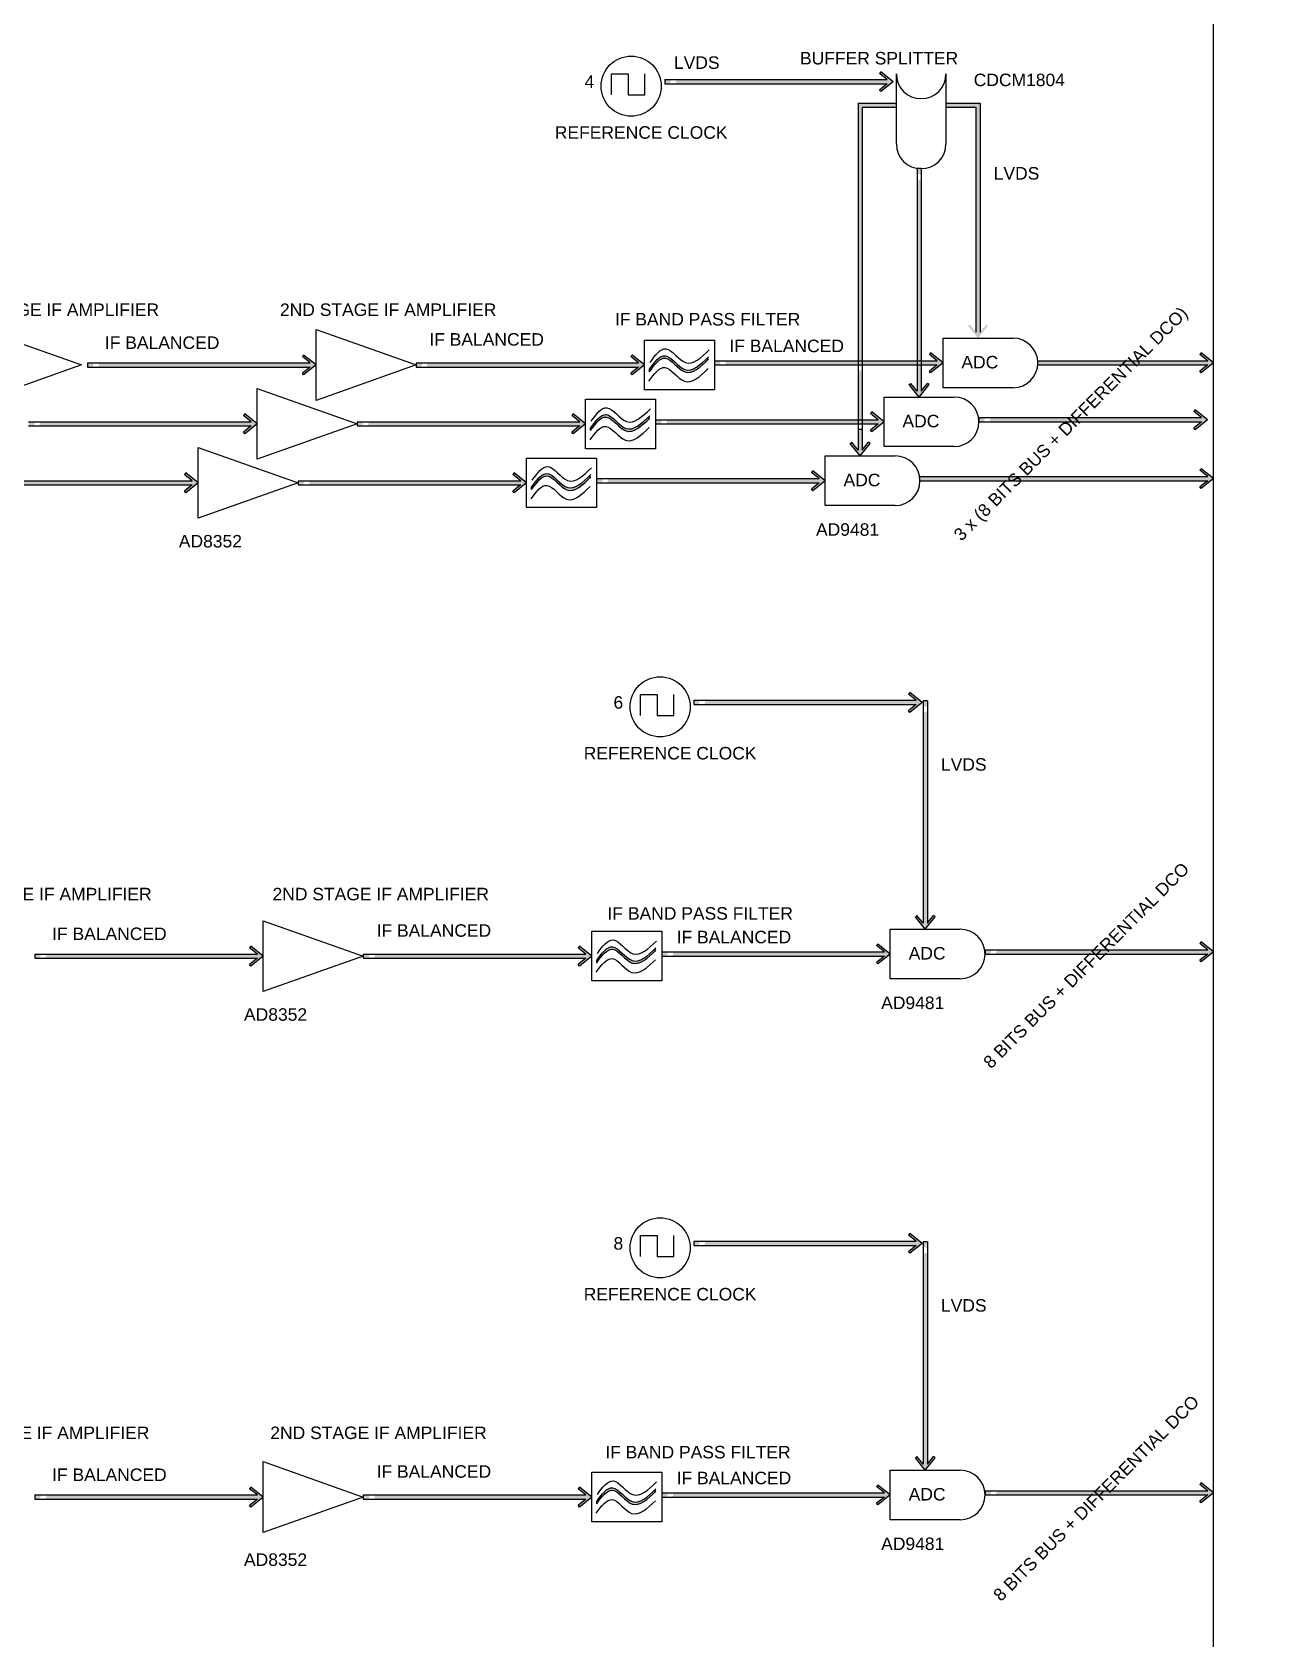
# Model space of a CAD drawing. Header units: millimetres. Extents: x 1966 to 5966, y 1587 to 4387.
# Drawn here: x 3048 to 3696, y 2696 to 3528 of the extents above; entities that cross this region are included whole.
import ezdxf

# ---------------------------------------------------------------- set-up
doc = ezdxf.new("R2010")
doc.units = ezdxf.units.MM
doc.layers.add('Part Number', color=10, linetype='Continuous')
doc.layers.add('Protocol', color=210, linetype='Continuous')
doc.styles.get("Standard").update_dxf_attribs({"font": 'arial.ttf'})

msp = doc.modelspace()

# ---------------------------------------------------------------- hatches: boundary and pattern name
h = msp.add_hatch(color=256)
h.dxf.hatch_style = 1
h.paths.add_polyline_path([(3491.56, 3501.73), (3487.53, 3498.48), (3488.21, 3497.64), (3494.62, 3502.81), (3488.21, 3507.97), (3487.53, 3507.13), (3491.56, 3503.89), (3390.18, 3503.89), (3388.02, 3501.73)])
edge = h.paths.add_edge_path()
edge.add_ellipse((3376.22, 3502.81), major_axis=(3.86, 7.85), ratio=0.636095, start_angle=279.81965, end_angle=294.91894, ccw=False)
edge.add_line((3381.79, 3501.73), (3388.02, 3501.73))
edge.add_line((3388.02, 3501.73), (3390.18, 3503.89))
edge.add_line((3390.18, 3503.89), (3382.37, 3503.89))
edge = h.paths.add_edge_path()
edge.add_line((3376.22, 3503.89), (3376.22, 3501.73))
edge.add_line((3376.22, 3501.73), (3378.78, 3501.73))
edge.add_ellipse((3376.22, 3502.81), major_axis=(1.93, 3.92), ratio=0.636095, start_angle=272.13478, end_angle=302.60381)
edge.add_line((3379.36, 3503.89), (3376.22, 3503.89))
h = msp.add_hatch(color=256)
h.dxf.hatch_style = 1
h.paths.add_polyline_path([(3496.25, 3489.52), (3496.25, 3491.68), (3476.4, 3491.68), (3476.4, 3355.37), (3478.56, 3355.37), (3478.56, 3489.52)])
h.paths.add_polyline_path([(3521.95, 3491.68), (3521.95, 3489.52), (3537.49, 3489.52), (3537.49, 3372.94), (3534.25, 3376.96), (3533.41, 3376.28), (3538.57, 3369.88), (3543.73, 3376.28), (3542.89, 3376.96), (3539.65, 3372.94), (3539.65, 3491.68)])
h.paths.add_polyline_path([(3476.4, 3324.83), (3478.56, 3324.83), (3478.56, 3353.21), (3476.4, 3353.21)])
h = msp.add_hatch(color=256)
h.dxf.hatch_style = 1
h.paths.add_polyline_path([(3506.94, 3342.39), (3503.7, 3346.41), (3502.86, 3345.74), (3508.02, 3339.33), (3513.19, 3345.74), (3512.35, 3346.41), (3509.1, 3342.39), (3509.1, 3443.77), (3506.94, 3445.93)])
edge = h.paths.add_edge_path()
edge.add_ellipse((3508.02, 3457.73), major_axis=(7.85, -3.86), ratio=0.636095, start_angle=279.81965, end_angle=294.91894, ccw=False)
edge.add_line((3506.94, 3452.16), (3506.94, 3445.93))
edge.add_line((3506.94, 3445.93), (3509.1, 3443.77))
edge.add_line((3509.1, 3443.77), (3509.1, 3451.58))
edge = h.paths.add_edge_path()
edge.add_line((3509.1, 3457.73), (3506.94, 3457.73))
edge.add_line((3506.94, 3457.73), (3506.94, 3455.17))
edge.add_ellipse((3508.02, 3457.73), major_axis=(3.92, -1.93), ratio=0.636095, start_angle=272.13478, end_angle=302.60381)
edge.add_line((3509.1, 3454.59), (3509.1, 3457.73))
h = msp.add_hatch(color=0)
h.dxf.hatch_style = 1
h.paths.add_polyline_path([(3654.24, 3362.19), (3653.56, 3361.35), (3657.58, 3358.1), (3569.52, 3358.1, -0.042091), (3569.52, 3355.94), (3657.58, 3355.94), (3653.56, 3352.7), (3654.24, 3351.86), (3660.65, 3357.02)], flags=16)
h.paths.add_polyline_path([(3660.65, 3297.01), (3654.24, 3302.18), (3653.56, 3301.33), (3657.58, 3298.09), (3508.29, 3298.09, -0.042242), (3508.47, 3295.93), (3657.58, 3295.93), (3653.56, 3292.69), (3654.24, 3291.85)])
h.paths.add_polyline_path([(3575.82, 3282.6), (3696.01, 3402.8), (3686.57, 3412.24), (3566.37, 3292.04)], flags=9)
h = msp.add_hatch(color=256)
h.dxf.hatch_style = 1
edge = h.paths.add_edge_path()
edge.add_spline(control_points=[(3368.26, 3352.46), (3370.95, 3356.12), (3376.74, 3363.99), (3386.78, 3347.53), (3394.55, 3354.7), (3398.62, 3358.59)], knot_values=[0, 0, 0, 0, 357.115738, 767.845973, 1217.940205, 1217.940205, 1217.940205, 1217.940205], degree=3, periodic=0)
edge.add_line((3398.62, 3358.59), (3398.68, 3359.91))
edge.add_spline(control_points=[(3398.68, 3359.91), (3394.59, 3356), (3386.8, 3348.77), (3376.74, 3365.25), (3370.95, 3357.38), (3368.26, 3353.73)], knot_values=[0, 0, 0, 0, 452.11498, 862.845214, 1219.960953, 1219.960953, 1219.960953, 1219.960953], degree=3, periodic=0)
edge.add_line((3368.26, 3353.73), (3368.26, 3352.46))
h = msp.add_hatch(color=256)
h.dxf.hatch_style = 1
h.paths.add_polyline_path([(3192.43, 3354.86), (3188.41, 3351.62), (3189.08, 3350.78), (3195.49, 3355.94), (3189.08, 3361.11), (3188.41, 3360.27), (3192.43, 3357.02), (3091.05, 3357.02), (3088.89, 3354.86)])
edge = h.paths.add_edge_path()
edge.add_ellipse((3077.09, 3355.94), major_axis=(3.86, 7.85), ratio=0.636095, start_angle=279.81965, end_angle=294.91894, ccw=False)
edge.add_line((3082.66, 3354.86), (3088.89, 3354.86))
edge.add_line((3088.89, 3354.86), (3091.05, 3357.02))
edge.add_line((3091.05, 3357.02), (3083.24, 3357.02))
edge = h.paths.add_edge_path()
edge.add_line((3077.09, 3357.02), (3077.09, 3354.86))
edge.add_line((3077.09, 3354.86), (3079.65, 3354.86))
edge.add_ellipse((3077.09, 3355.94), major_axis=(1.93, 3.92), ratio=0.636095, start_angle=272.13478, end_angle=302.60381)
edge.add_line((3080.23, 3357.02), (3077.09, 3357.02))
h = msp.add_hatch(color=256)
h.dxf.hatch_style = 1
h.paths.add_polyline_path([(3362.67, 3354.86), (3358.65, 3351.62), (3359.33, 3350.78), (3365.73, 3355.94), (3359.33, 3361.11), (3358.65, 3360.27), (3362.67, 3357.02), (3261.29, 3357.02), (3259.13, 3354.86)])
edge = h.paths.add_edge_path()
edge.add_ellipse((3247.33, 3355.94), major_axis=(3.86, 7.85), ratio=0.636095, start_angle=279.81965, end_angle=294.91894, ccw=False)
edge.add_line((3252.91, 3354.86), (3259.13, 3354.86))
edge.add_line((3259.13, 3354.86), (3261.29, 3357.02))
edge.add_line((3261.29, 3357.02), (3253.48, 3357.02))
edge = h.paths.add_edge_path()
edge.add_line((3247.33, 3357.02), (3247.33, 3354.86))
edge.add_line((3247.33, 3354.86), (3249.9, 3354.86))
edge.add_ellipse((3247.33, 3355.94), major_axis=(1.93, 3.92), ratio=0.636095, start_angle=272.13478, end_angle=302.60381)
edge.add_line((3250.47, 3357.02), (3247.33, 3357.02))
h = msp.add_hatch(color=256)
h.dxf.hatch_style = 1
h.paths.add_polyline_path([(3517.37, 3355.94), (3513.34, 3352.7), (3514.02, 3351.86), (3520.43, 3357.02), (3514.02, 3362.19), (3513.34, 3361.35), (3517.37, 3358.1), (3415.98, 3358.1), (3413.82, 3355.94)])
edge = h.paths.add_edge_path()
edge.add_ellipse((3402.02, 3357.02), major_axis=(3.86, 7.85), ratio=0.636095, start_angle=279.81965, end_angle=294.91894, ccw=False)
edge.add_line((3407.6, 3355.94), (3413.82, 3355.94))
edge.add_line((3413.82, 3355.94), (3415.98, 3358.1))
edge.add_line((3415.98, 3358.1), (3408.17, 3358.1))
edge = h.paths.add_edge_path()
edge.add_line((3402.02, 3358.1), (3402.02, 3355.94))
edge.add_line((3402.02, 3355.94), (3404.59, 3355.94))
edge.add_ellipse((3402.02, 3357.02), major_axis=(1.93, 3.92), ratio=0.636095, start_angle=272.13478, end_angle=302.60381)
edge.add_line((3405.16, 3358.1), (3402.02, 3358.1))
h = msp.add_hatch(color=256)
h.dxf.hatch_style = 1
edge = h.paths.add_edge_path()
edge.add_spline(control_points=[(3337.71, 3321.91), (3340.41, 3325.57), (3346.19, 3333.44), (3356.24, 3316.98), (3364.01, 3324.15), (3368.08, 3328.04)], knot_values=[0, 0, 0, 0, 357.115738, 767.845973, 1217.940205, 1217.940205, 1217.940205, 1217.940205], degree=3, periodic=0)
edge.add_line((3368.08, 3328.04), (3368.13, 3329.36))
edge.add_spline(control_points=[(3368.13, 3329.36), (3364.04, 3325.45), (3356.25, 3318.22), (3346.19, 3334.71), (3340.41, 3326.84), (3337.71, 3323.18)], knot_values=[0, 0, 0, 0, 452.11498, 862.845214, 1219.960953, 1219.960953, 1219.960953, 1219.960953], degree=3, periodic=0)
edge.add_line((3337.71, 3323.18), (3337.71, 3321.91))
h = msp.add_hatch(color=256)
h.dxf.hatch_style = 1
h.paths.add_polyline_path([(3654.36, 3326.48), (3650.34, 3323.23), (3651.01, 3322.39), (3657.42, 3327.56), (3651.01, 3332.72), (3650.34, 3331.88), (3654.36, 3328.64), (3552.98, 3328.64), (3550.82, 3326.48)])
edge = h.paths.add_edge_path()
edge.add_ellipse((3539.02, 3327.56), major_axis=(3.86, 7.85), ratio=0.636095, start_angle=279.81965, end_angle=294.91894, ccw=False)
edge.add_line((3544.59, 3326.48), (3550.82, 3326.48))
edge.add_line((3550.82, 3326.48), (3552.98, 3328.64))
edge.add_line((3552.98, 3328.64), (3545.17, 3328.64))
edge = h.paths.add_edge_path()
edge.add_line((3539.02, 3328.64), (3539.02, 3326.48))
edge.add_line((3539.02, 3326.48), (3541.58, 3326.48))
edge.add_ellipse((3539.02, 3327.56), major_axis=(1.93, 3.92), ratio=0.636095, start_angle=272.13478, end_angle=302.60381)
edge.add_line((3542.16, 3328.64), (3539.02, 3328.64))
h = msp.add_hatch(color=256)
h.dxf.hatch_style = 1
h.paths.add_polyline_path([(3161.88, 3324.32), (3157.86, 3321.07), (3158.54, 3320.23), (3164.94, 3325.4), (3158.54, 3330.56), (3157.86, 3329.72), (3161.88, 3326.48), (3060.5, 3326.48), (3058.34, 3324.32)])
edge = h.paths.add_edge_path()
edge.add_ellipse((3046.54, 3325.4), major_axis=(3.86, 7.85), ratio=0.636095, start_angle=279.81965, end_angle=294.91894, ccw=False)
edge.add_line((3052.12, 3324.32), (3058.34, 3324.32))
edge.add_line((3058.34, 3324.32), (3060.5, 3326.48))
edge.add_line((3060.5, 3326.48), (3052.69, 3326.48))
edge = h.paths.add_edge_path()
edge.add_line((3046.54, 3326.48), (3046.54, 3324.32))
edge.add_line((3046.54, 3324.32), (3049.11, 3324.32))
edge.add_ellipse((3046.54, 3325.4), major_axis=(1.93, 3.92), ratio=0.636095, start_angle=272.13478, end_angle=302.60381)
edge.add_line((3049.68, 3326.48), (3046.54, 3326.48))
h = msp.add_hatch(color=256)
h.dxf.hatch_style = 1
h.paths.add_polyline_path([(3332.13, 3324.32), (3328.1, 3321.07), (3328.78, 3320.23), (3335.19, 3325.4), (3328.78, 3330.56), (3328.1, 3329.72), (3332.13, 3326.48), (3230.75, 3326.48), (3228.59, 3324.32)])
edge = h.paths.add_edge_path()
edge.add_ellipse((3216.78, 3325.4), major_axis=(3.86, 7.85), ratio=0.636095, start_angle=279.81965, end_angle=294.91894, ccw=False)
edge.add_line((3222.36, 3324.32), (3228.59, 3324.32))
edge.add_line((3228.59, 3324.32), (3230.75, 3326.48))
edge.add_line((3230.75, 3326.48), (3222.94, 3326.48))
edge = h.paths.add_edge_path()
edge.add_line((3216.78, 3326.48), (3216.78, 3324.32))
edge.add_line((3216.78, 3324.32), (3219.35, 3324.32))
edge.add_ellipse((3216.78, 3325.4), major_axis=(1.93, 3.92), ratio=0.636095, start_angle=272.13478, end_angle=302.60381)
edge.add_line((3219.93, 3326.48), (3216.78, 3326.48))
h = msp.add_hatch(color=256)
h.dxf.hatch_style = 1
h.paths.add_polyline_path([(3486.82, 3325.4), (3482.79, 3322.15), (3483.47, 3321.31), (3489.88, 3326.48), (3483.47, 3331.64), (3482.79, 3330.8), (3486.82, 3327.56), (3385.44, 3327.56), (3383.28, 3325.4)])
edge = h.paths.add_edge_path()
edge.add_ellipse((3371.48, 3326.48), major_axis=(3.86, 7.85), ratio=0.636095, start_angle=279.81965, end_angle=294.91894, ccw=False)
edge.add_line((3377.05, 3325.4), (3383.28, 3325.4))
edge.add_line((3383.28, 3325.4), (3385.44, 3327.56))
edge.add_line((3385.44, 3327.56), (3377.63, 3327.56))
edge = h.paths.add_edge_path()
edge.add_line((3371.48, 3327.56), (3371.48, 3325.4))
edge.add_line((3371.48, 3325.4), (3374.04, 3325.4))
edge.add_ellipse((3371.48, 3326.48), major_axis=(1.93, 3.92), ratio=0.636095, start_angle=272.13478, end_angle=302.60381)
edge.add_line((3374.62, 3327.56), (3371.48, 3327.56))
h = msp.add_hatch(color=256)
h.dxf.hatch_style = 1
h.paths.add_polyline_path([(3478.56, 3322.67), (3476.4, 3322.67), (3476.4, 3311.84), (3473.15, 3315.87), (3472.31, 3315.19), (3477.48, 3308.78), (3482.64, 3315.19), (3481.8, 3315.87), (3478.56, 3311.84)])
h = msp.add_hatch(color=256)
h.dxf.hatch_style = 1
h.paths.add_polyline_path([(3131.34, 3293.77), (3127.31, 3290.53), (3127.99, 3289.69), (3134.4, 3294.85), (3127.99, 3300.02), (3127.31, 3299.17), (3131.34, 3295.93), (3029.96, 3295.93), (3027.8, 3293.77)])
edge = h.paths.add_edge_path()
edge.add_ellipse((3015.99, 3294.85), major_axis=(3.86, 7.85), ratio=0.636095, start_angle=279.81965, end_angle=294.91894, ccw=False)
edge.add_line((3021.57, 3293.77), (3027.8, 3293.77))
edge.add_line((3027.8, 3293.77), (3029.96, 3295.93))
edge.add_line((3029.96, 3295.93), (3022.15, 3295.93))
edge = h.paths.add_edge_path()
edge.add_line((3015.99, 3295.93), (3015.99, 3293.77))
edge.add_line((3015.99, 3293.77), (3018.56, 3293.77))
edge.add_ellipse((3015.99, 3294.85), major_axis=(1.93, 3.92), ratio=0.636095, start_angle=272.13478, end_angle=302.60381)
edge.add_line((3019.14, 3295.93), (3015.99, 3295.93))
h = msp.add_hatch(color=256)
h.dxf.hatch_style = 1
h.paths.add_polyline_path([(3301.58, 3293.77), (3297.56, 3290.53), (3298.23, 3289.69), (3304.64, 3294.85), (3298.23, 3300.02), (3297.56, 3299.17), (3301.58, 3295.93), (3200.2, 3295.93), (3198.04, 3293.77)])
edge = h.paths.add_edge_path()
edge.add_ellipse((3186.24, 3294.85), major_axis=(3.86, 7.85), ratio=0.636095, start_angle=279.81965, end_angle=294.91894, ccw=False)
edge.add_line((3191.81, 3293.77), (3198.04, 3293.77))
edge.add_line((3198.04, 3293.77), (3200.2, 3295.93))
edge.add_line((3200.2, 3295.93), (3192.39, 3295.93))
edge = h.paths.add_edge_path()
edge.add_line((3186.24, 3295.93), (3186.24, 3293.77))
edge.add_line((3186.24, 3293.77), (3188.8, 3293.77))
edge.add_ellipse((3186.24, 3294.85), major_axis=(1.93, 3.92), ratio=0.636095, start_angle=272.13478, end_angle=302.60381)
edge.add_line((3189.38, 3295.93), (3186.24, 3295.93))
h = msp.add_hatch(color=256)
h.dxf.hatch_style = 1
edge = h.paths.add_edge_path()
edge.add_spline(control_points=[(3307.17, 3291.36), (3309.86, 3295.02), (3315.65, 3302.89), (3325.69, 3286.44), (3333.46, 3293.61), (3337.53, 3297.49)], knot_values=[0, 0, 0, 0, 357.115738, 767.845973, 1217.940205, 1217.940205, 1217.940205, 1217.940205], degree=3, periodic=0)
edge.add_line((3337.53, 3297.49), (3337.58, 3298.81))
edge.add_spline(control_points=[(3337.58, 3298.81), (3333.5, 3294.91), (3325.71, 3287.68), (3315.65, 3304.16), (3309.86, 3296.29), (3307.17, 3292.63)], knot_values=[0, 0, 0, 0, 452.11498, 862.845214, 1219.960953, 1219.960953, 1219.960953, 1219.960953], degree=3, periodic=0)
edge.add_line((3307.17, 3292.63), (3307.17, 3291.36))
h = msp.add_hatch(color=256)
h.dxf.hatch_style = 1
h.paths.add_polyline_path([(3456.27, 3294.85), (3452.25, 3291.61), (3452.92, 3290.77), (3459.33, 3295.93), (3452.92, 3301.1), (3452.25, 3300.25), (3456.27, 3297.01), (3354.89, 3297.01), (3352.73, 3294.85)])
edge = h.paths.add_edge_path()
edge.add_ellipse((3340.93, 3295.93), major_axis=(3.86, 7.85), ratio=0.636095, start_angle=279.81965, end_angle=294.91894, ccw=False)
edge.add_line((3346.5, 3294.85), (3352.73, 3294.85))
edge.add_line((3352.73, 3294.85), (3354.89, 3297.01))
edge.add_line((3354.89, 3297.01), (3347.08, 3297.01))
edge = h.paths.add_edge_path()
edge.add_line((3340.93, 3297.01), (3340.93, 3294.85))
edge.add_line((3340.93, 3294.85), (3343.49, 3294.85))
edge.add_ellipse((3340.93, 3295.93), major_axis=(1.93, 3.92), ratio=0.636095, start_angle=272.13478, end_angle=302.60381)
edge.add_line((3344.07, 3297.01), (3340.93, 3297.01))
h = msp.add_hatch(color=256)
h.dxf.hatch_style = 1
h.paths.add_polyline_path([(3506.56, 3179.95), (3502.54, 3176.71), (3503.22, 3175.87), (3509.62, 3181.03), (3503.22, 3186.2), (3502.54, 3185.36), (3506.56, 3182.11), (3405.18, 3182.11), (3403.02, 3179.95)])
edge = h.paths.add_edge_path()
edge.add_ellipse((3391.22, 3181.03), major_axis=(3.86, 7.85), ratio=0.636095, start_angle=279.81965, end_angle=294.91894, ccw=False)
edge.add_line((3396.8, 3179.95), (3403.02, 3179.95))
edge.add_line((3403.02, 3179.95), (3405.18, 3182.11))
edge.add_line((3405.18, 3182.11), (3397.37, 3182.11))
edge = h.paths.add_edge_path()
edge.add_line((3391.22, 3182.11), (3391.22, 3179.95))
edge.add_line((3391.22, 3179.95), (3393.79, 3179.95))
edge.add_ellipse((3391.22, 3181.03), major_axis=(1.93, 3.92), ratio=0.636095, start_angle=272.13478, end_angle=302.60381)
edge.add_line((3394.36, 3182.11), (3391.22, 3182.11))
h = msp.add_hatch(color=256)
h.dxf.hatch_style = 1
h.paths.add_polyline_path([(3510.17, 3066.51), (3506.92, 3070.53), (3506.08, 3069.85), (3511.25, 3063.45), (3516.41, 3069.85), (3515.57, 3070.53), (3512.33, 3066.51), (3512.33, 3167.89), (3510.17, 3170.05)])
edge = h.paths.add_edge_path()
edge.add_ellipse((3511.25, 3181.85), major_axis=(7.85, -3.86), ratio=0.636095, start_angle=279.81965, end_angle=294.91894, ccw=False)
edge.add_line((3510.17, 3176.27), (3510.17, 3170.05))
edge.add_line((3510.17, 3170.05), (3512.33, 3167.89))
edge.add_line((3512.33, 3167.89), (3512.33, 3175.7))
edge = h.paths.add_edge_path()
edge.add_line((3512.33, 3181.85), (3510.17, 3181.85))
edge.add_line((3510.17, 3181.85), (3510.17, 3179.28))
edge.add_ellipse((3511.25, 3181.85), major_axis=(3.92, -1.93), ratio=0.636095, start_angle=272.13478, end_angle=302.60381)
edge.add_line((3512.33, 3178.71), (3512.33, 3181.85))
h = msp.add_hatch(color=256)
h.dxf.hatch_style = 1
edge = h.paths.add_edge_path()
edge.add_spline(control_points=[(3340.94, 3046.03), (3343.63, 3049.69), (3349.42, 3057.55), (3359.46, 3041.1), (3367.23, 3048.27), (3371.3, 3052.16)], knot_values=[0, 0, 0, 0, 357.115738, 767.845973, 1217.940205, 1217.940205, 1217.940205, 1217.940205], degree=3, periodic=0)
edge.add_line((3371.3, 3052.16), (3371.35, 3053.48))
edge.add_spline(control_points=[(3371.35, 3053.48), (3367.27, 3049.57), (3359.48, 3042.34), (3349.42, 3058.82), (3343.63, 3050.95), (3340.94, 3047.29)], knot_values=[0, 0, 0, 0, 452.11498, 862.845214, 1219.960953, 1219.960953, 1219.960953, 1219.960953], degree=3, periodic=0)
edge.add_line((3340.94, 3047.29), (3340.94, 3046.03))
h = msp.add_hatch(color=256)
h.dxf.hatch_style = 1
h.paths.add_polyline_path([(3657.58, 3050.59), (3653.56, 3047.35), (3654.24, 3046.51), (3660.65, 3051.67), (3654.24, 3056.84), (3653.56, 3056), (3657.58, 3052.75), (3556.2, 3052.75), (3554.04, 3050.59)])
edge = h.paths.add_edge_path()
edge.add_ellipse((3542.24, 3051.67), major_axis=(3.86, 7.85), ratio=0.636095, start_angle=279.81965, end_angle=294.91894, ccw=False)
edge.add_line((3547.82, 3050.59), (3554.04, 3050.59))
edge.add_line((3554.04, 3050.59), (3556.2, 3052.75))
edge.add_line((3556.2, 3052.75), (3548.39, 3052.75))
edge = h.paths.add_edge_path()
edge.add_line((3542.24, 3052.75), (3542.24, 3050.59))
edge.add_line((3542.24, 3050.59), (3544.81, 3050.59))
edge.add_ellipse((3542.24, 3051.67), major_axis=(1.93, 3.92), ratio=0.636095, start_angle=272.13478, end_angle=302.60381)
edge.add_line((3545.38, 3052.75), (3542.24, 3052.75))
h = msp.add_hatch(color=256)
h.dxf.hatch_style = 1
h.paths.add_polyline_path([(3165.11, 3048.43), (3161.08, 3045.19), (3161.76, 3044.35), (3168.17, 3049.51), (3161.76, 3054.68), (3161.08, 3053.84), (3165.11, 3050.59), (3063.73, 3050.59), (3061.57, 3048.43)])
edge = h.paths.add_edge_path()
edge.add_ellipse((3049.76, 3049.51), major_axis=(3.86, 7.85), ratio=0.636095, start_angle=279.81965, end_angle=294.91894, ccw=False)
edge.add_line((3055.34, 3048.43), (3061.57, 3048.43))
edge.add_line((3061.57, 3048.43), (3063.73, 3050.59))
edge.add_line((3063.73, 3050.59), (3055.92, 3050.59))
edge = h.paths.add_edge_path()
edge.add_line((3049.76, 3050.59), (3049.76, 3048.43))
edge.add_line((3049.76, 3048.43), (3052.33, 3048.43))
edge.add_ellipse((3049.76, 3049.51), major_axis=(1.93, 3.92), ratio=0.636095, start_angle=272.13478, end_angle=302.60381)
edge.add_line((3052.91, 3050.59), (3049.76, 3050.59))
h = msp.add_hatch(color=256)
h.dxf.hatch_style = 1
h.paths.add_polyline_path([(3335.35, 3048.43), (3331.33, 3045.19), (3332, 3044.35), (3338.41, 3049.51), (3332, 3054.68), (3331.33, 3053.84), (3335.35, 3050.59), (3233.97, 3050.59), (3231.81, 3048.43)])
edge = h.paths.add_edge_path()
edge.add_ellipse((3220.01, 3049.51), major_axis=(3.86, 7.85), ratio=0.636095, start_angle=279.81965, end_angle=294.91894, ccw=False)
edge.add_line((3225.58, 3048.43), (3231.81, 3048.43))
edge.add_line((3231.81, 3048.43), (3233.97, 3050.59))
edge.add_line((3233.97, 3050.59), (3226.16, 3050.59))
edge = h.paths.add_edge_path()
edge.add_line((3220.01, 3050.59), (3220.01, 3048.43))
edge.add_line((3220.01, 3048.43), (3222.57, 3048.43))
edge.add_ellipse((3220.01, 3049.51), major_axis=(1.93, 3.92), ratio=0.636095, start_angle=272.13478, end_angle=302.60381)
edge.add_line((3223.15, 3050.59), (3220.01, 3050.59))
h = msp.add_hatch(color=256)
h.dxf.hatch_style = 1
h.paths.add_polyline_path([(3490.04, 3049.51), (3486.02, 3046.27), (3486.69, 3045.43), (3493.1, 3050.59), (3486.69, 3055.76), (3486.02, 3054.92), (3490.04, 3051.67), (3388.66, 3051.67), (3386.5, 3049.51)])
edge = h.paths.add_edge_path()
edge.add_ellipse((3374.7, 3050.59), major_axis=(3.86, 7.85), ratio=0.636095, start_angle=279.81965, end_angle=294.91894, ccw=False)
edge.add_line((3380.27, 3049.51), (3386.5, 3049.51))
edge.add_line((3386.5, 3049.51), (3388.66, 3051.67))
edge.add_line((3388.66, 3051.67), (3380.85, 3051.67))
edge = h.paths.add_edge_path()
edge.add_line((3374.7, 3051.67), (3374.7, 3049.51))
edge.add_line((3374.7, 3049.51), (3377.26, 3049.51))
edge.add_ellipse((3374.7, 3050.59), major_axis=(1.93, 3.92), ratio=0.636095, start_angle=272.13478, end_angle=302.60381)
edge.add_line((3377.84, 3051.67), (3374.7, 3051.67))
h = msp.add_hatch(color=256)
h.dxf.hatch_style = 1
h.paths.add_polyline_path([(3506.56, 2899.52), (3502.54, 2896.27), (3503.22, 2895.43), (3509.62, 2900.6), (3503.22, 2905.76), (3502.54, 2904.92), (3506.56, 2901.68), (3405.18, 2901.68), (3403.02, 2899.52)])
edge = h.paths.add_edge_path()
edge.add_ellipse((3391.22, 2900.6), major_axis=(3.86, 7.85), ratio=0.636095, start_angle=279.81965, end_angle=294.91894, ccw=False)
edge.add_line((3396.8, 2899.52), (3403.02, 2899.52))
edge.add_line((3403.02, 2899.52), (3405.18, 2901.68))
edge.add_line((3405.18, 2901.68), (3397.37, 2901.68))
edge = h.paths.add_edge_path()
edge.add_line((3391.22, 2901.68), (3391.22, 2899.52))
edge.add_line((3391.22, 2899.52), (3393.79, 2899.52))
edge.add_ellipse((3391.22, 2900.6), major_axis=(1.93, 3.92), ratio=0.636095, start_angle=272.13478, end_angle=302.60381)
edge.add_line((3394.36, 2901.68), (3391.22, 2901.68))
h = msp.add_hatch(color=256)
h.dxf.hatch_style = 1
h.paths.add_polyline_path([(3510.17, 2786.07), (3506.92, 2790.09), (3506.08, 2789.42), (3511.25, 2783.01), (3516.41, 2789.42), (3515.57, 2790.09), (3512.33, 2786.07), (3512.33, 2887.45), (3510.17, 2889.61)])
edge = h.paths.add_edge_path()
edge.add_ellipse((3511.25, 2901.41), major_axis=(7.85, -3.86), ratio=0.636095, start_angle=279.81965, end_angle=294.91894, ccw=False)
edge.add_line((3510.17, 2895.84), (3510.17, 2889.61))
edge.add_line((3510.17, 2889.61), (3512.33, 2887.45))
edge.add_line((3512.33, 2887.45), (3512.33, 2895.26))
edge = h.paths.add_edge_path()
edge.add_line((3512.33, 2901.41), (3510.17, 2901.41))
edge.add_line((3510.17, 2901.41), (3510.17, 2898.85))
edge.add_ellipse((3511.25, 2901.41), major_axis=(3.92, -1.93), ratio=0.636095, start_angle=272.13478, end_angle=302.60381)
edge.add_line((3512.33, 2898.27), (3512.33, 2901.41))
h = msp.add_hatch(color=256)
h.dxf.hatch_style = 1
h.paths.add_polyline_path([(3165.11, 2768), (3161.08, 2764.75), (3161.76, 2763.91), (3168.17, 2769.08), (3161.76, 2774.24), (3161.08, 2773.4), (3165.11, 2770.16), (3063.73, 2770.16), (3061.57, 2768)])
edge = h.paths.add_edge_path()
edge.add_ellipse((3049.76, 2769.08), major_axis=(3.86, 7.85), ratio=0.636095, start_angle=279.81965, end_angle=294.91894, ccw=False)
edge.add_line((3055.34, 2768), (3061.57, 2768))
edge.add_line((3061.57, 2768), (3063.73, 2770.16))
edge.add_line((3063.73, 2770.16), (3055.92, 2770.16))
edge = h.paths.add_edge_path()
edge.add_line((3049.76, 2770.16), (3049.76, 2768))
edge.add_line((3049.76, 2768), (3052.33, 2768))
edge.add_ellipse((3049.76, 2769.08), major_axis=(1.93, 3.92), ratio=0.636095, start_angle=272.13478, end_angle=302.60381)
edge.add_line((3052.91, 2770.16), (3049.76, 2770.16))
h = msp.add_hatch(color=256)
h.dxf.hatch_style = 1
h.paths.add_polyline_path([(3335.35, 2768), (3331.33, 2764.75), (3332, 2763.91), (3338.41, 2769.08), (3332, 2774.24), (3331.33, 2773.4), (3335.35, 2770.16), (3233.97, 2770.16), (3231.81, 2768)])
edge = h.paths.add_edge_path()
edge.add_ellipse((3220.01, 2769.08), major_axis=(3.86, 7.85), ratio=0.636095, start_angle=279.81965, end_angle=294.91894, ccw=False)
edge.add_line((3225.58, 2768), (3231.81, 2768))
edge.add_line((3231.81, 2768), (3233.97, 2770.16))
edge.add_line((3233.97, 2770.16), (3226.16, 2770.16))
edge = h.paths.add_edge_path()
edge.add_line((3220.01, 2770.16), (3220.01, 2768))
edge.add_line((3220.01, 2768), (3222.57, 2768))
edge.add_ellipse((3220.01, 2769.08), major_axis=(1.93, 3.92), ratio=0.636095, start_angle=272.13478, end_angle=302.60381)
edge.add_line((3223.15, 2770.16), (3220.01, 2770.16))
h = msp.add_hatch(color=256)
h.dxf.hatch_style = 1
edge = h.paths.add_edge_path()
edge.add_spline(control_points=[(3340.94, 2765.59), (3343.63, 2769.25), (3349.42, 2777.12), (3359.46, 2760.66), (3367.23, 2767.83), (3371.3, 2771.72)], knot_values=[0, 0, 0, 0, 357.115738, 767.845973, 1217.940205, 1217.940205, 1217.940205, 1217.940205], degree=3, periodic=0)
edge.add_line((3371.3, 2771.72), (3371.35, 2773.04))
edge.add_spline(control_points=[(3371.35, 2773.04), (3367.27, 2769.13), (3359.48, 2761.9), (3349.42, 2778.39), (3343.63, 2770.52), (3340.94, 2766.86)], knot_values=[0, 0, 0, 0, 452.11498, 862.845214, 1219.960953, 1219.960953, 1219.960953, 1219.960953], degree=3, periodic=0)
edge.add_line((3340.94, 2766.86), (3340.94, 2765.59))
h = msp.add_hatch(color=256)
h.dxf.hatch_style = 1
h.paths.add_polyline_path([(3490.04, 2769.08), (3486.02, 2765.83), (3486.69, 2764.99), (3493.1, 2770.16), (3486.69, 2775.32), (3486.02, 2774.48), (3490.04, 2771.24), (3388.66, 2771.24), (3386.5, 2769.08)])
edge = h.paths.add_edge_path()
edge.add_ellipse((3374.7, 2770.16), major_axis=(3.86, 7.85), ratio=0.636095, start_angle=279.81965, end_angle=294.91894, ccw=False)
edge.add_line((3380.27, 2769.08), (3386.5, 2769.08))
edge.add_line((3386.5, 2769.08), (3388.66, 2771.24))
edge.add_line((3388.66, 2771.24), (3380.85, 2771.24))
edge = h.paths.add_edge_path()
edge.add_line((3374.7, 2771.24), (3374.7, 2769.08))
edge.add_line((3374.7, 2769.08), (3377.26, 2769.08))
edge.add_ellipse((3374.7, 2770.16), major_axis=(1.93, 3.92), ratio=0.636095, start_angle=272.13478, end_angle=302.60381)
edge.add_line((3377.84, 2771.24), (3374.7, 2771.24))
h = msp.add_hatch(color=256)
h.dxf.hatch_style = 1
h.paths.add_polyline_path([(3657.58, 2770.16), (3653.56, 2766.91), (3654.24, 2766.07), (3660.65, 2771.24), (3654.24, 2776.4), (3653.56, 2775.56), (3657.58, 2772.32), (3556.2, 2772.32), (3554.04, 2770.16)])
edge = h.paths.add_edge_path()
edge.add_ellipse((3542.24, 2771.24), major_axis=(3.86, 7.85), ratio=0.636095, start_angle=279.81965, end_angle=294.91894, ccw=False)
edge.add_line((3547.82, 2770.16), (3554.04, 2770.16))
edge.add_line((3554.04, 2770.16), (3556.2, 2772.32))
edge.add_line((3556.2, 2772.32), (3548.39, 2772.32))
edge = h.paths.add_edge_path()
edge.add_line((3542.24, 2772.32), (3542.24, 2770.16))
edge.add_line((3542.24, 2770.16), (3544.81, 2770.16))
edge.add_ellipse((3542.24, 2771.24), major_axis=(1.93, 3.92), ratio=0.636095, start_angle=272.13478, end_angle=302.60381)
edge.add_line((3545.38, 2772.32), (3542.24, 2772.32))

# ---------------------------------------------------------------- linework, layer by layer
at = {"color": 0}
for p, q in [((3660.65, 2519.48), (3660.65, 3858.68)), ((3660.65, 3051.67), (3660.65, 3326.48))]:
    msp.add_line(p, q, dxfattribs=at)
for p, q in [((3348.65, 3496.05), (3348.65, 3506.85)), ((3348.65, 3506.85), (3357.29, 3506.85)), ((3357.29, 3506.85), (3357.29, 3496.05)), ((3365.93, 3496.05), (3365.93, 3506.85)), ((3488.21, 3507.97), (3487.53, 3507.13)), ((3491.56, 3503.89), (3487.53, 3507.13)), ((3494.62, 3502.81), (3488.21, 3507.97)), ((3496.25, 3470.58), (3496.25, 3506.87)), ((3521.95, 3506.87), (3521.95, 3470.58)), ((3376.22, 3503.89), (3491.56, 3503.89)), ((3376.22, 3503.89), (3376.22, 3501.73)), ((3376.22, 3501.73), (3491.56, 3501.73)), ((3491.56, 3501.73), (3487.53, 3498.48)), ((3488.21, 3497.64), (3487.53, 3498.48)), ((3494.62, 3502.81), (3488.21, 3497.64)), ((3357.29, 3496.05), (3365.93, 3496.05)), ((3476.4, 3491.68), (3476.4, 3311.84)), ((3476.4, 3491.68), (3496.25, 3491.68)), ((3521.95, 3491.68), (3539.65, 3491.68)), ((3539.65, 3491.68), (3539.65, 3372.94)), ((3478.56, 3489.52), (3478.56, 3311.84)), ((3478.56, 3489.52), (3496.25, 3489.52)), ((3521.95, 3489.52), (3537.49, 3489.52)), ((3537.49, 3489.52), (3537.49, 3372.94)), ((3506.94, 3457.73), (3506.94, 3342.39)), ((3509.1, 3457.73), (3506.94, 3457.73)), ((3509.1, 3457.73), (3509.1, 3342.39)), ((3022.2, 3374.3), (3074.04, 3355.94)), ((3195.49, 3374.3), (3247.33, 3355.94)), ((3195.49, 3337.58), (3195.49, 3374.3)), ((3365.73, 3368.8), (3402.02, 3368.8)), ((3365.73, 3343.09), (3365.73, 3368.8)), ((3402.02, 3368.8), (3402.02, 3343.09)), ((3520.43, 3369.88), (3556.71, 3369.88)), ((3520.43, 3344.17), (3520.43, 3369.88)), ((3077.09, 3357.02), (3192.43, 3357.02)), ((3077.09, 3357.02), (3077.09, 3354.86)), ((3189.08, 3361.11), (3188.41, 3360.27)), ((3192.43, 3357.02), (3188.41, 3360.27)), ((3195.49, 3355.94), (3189.08, 3361.11)), ((3247.33, 3357.02), (3362.67, 3357.02)), ((3247.33, 3357.02), (3247.33, 3354.86)), ((3359.33, 3361.11), (3358.65, 3360.27)), ((3362.67, 3357.02), (3358.65, 3360.27)), ((3365.73, 3355.94), (3359.33, 3361.11)), ((3398.62, 3358.59), (3398.68, 3359.91)), ((3402.02, 3358.1), (3517.37, 3358.1)), ((3402.02, 3358.1), (3402.02, 3355.94)), ((3514.02, 3362.19), (3513.34, 3361.35)), ((3517.37, 3358.1), (3513.34, 3361.35)), ((3520.43, 3357.02), (3514.02, 3362.19)), ((3520.43, 3357.02), (3514.02, 3351.86)), ((3569.52, 3358.1), (3657.58, 3358.1)), ((3654.24, 3362.19), (3653.56, 3361.35)), ((3657.58, 3358.1), (3653.56, 3361.35)), ((3660.65, 3357.02), (3654.24, 3362.19)), ((3660.65, 3357.02), (3654.24, 3351.86)), ((3074.04, 3355.94), (3022.2, 3337.58)), ((3077.09, 3354.86), (3192.43, 3354.86)), ((3192.43, 3354.86), (3188.41, 3351.62)), ((3189.08, 3350.78), (3188.41, 3351.62)), ((3195.49, 3355.94), (3189.08, 3350.78)), ((3247.33, 3355.94), (3195.49, 3337.58)), ((3247.33, 3354.86), (3362.67, 3354.86)), ((3362.67, 3354.86), (3358.65, 3351.62)), ((3359.33, 3350.78), (3358.65, 3351.62)), ((3365.73, 3355.94), (3359.33, 3350.78)), ((3368.26, 3352.46), (3368.26, 3353.73)), ((3402.02, 3355.94), (3517.37, 3355.94)), ((3517.37, 3355.94), (3513.34, 3352.7)), ((3514.02, 3351.86), (3513.34, 3352.7)), ((3569.52, 3355.94), (3657.58, 3355.94)), ((3657.58, 3355.94), (3653.56, 3352.7)), ((3654.24, 3351.86), (3653.56, 3352.7)), ((3164.94, 3343.76), (3216.78, 3325.4)), ((3164.94, 3307.04), (3164.94, 3343.76)), ((3402.02, 3343.09), (3365.73, 3343.09)), ((3502.86, 3345.74), (3503.7, 3346.41)), ((3508.02, 3339.33), (3502.86, 3345.74)), ((3506.94, 3342.39), (3503.7, 3346.41)), ((3508.02, 3339.33), (3513.19, 3345.74)), ((3509.1, 3342.39), (3512.35, 3346.41)), ((3513.19, 3345.74), (3512.35, 3346.41)), ((3556.71, 3344.17), (3520.43, 3344.17)), ((3335.19, 3338.25), (3371.48, 3338.25)), ((3335.19, 3312.55), (3335.19, 3338.25)), ((3371.48, 3338.25), (3371.48, 3312.55)), ((3489.88, 3339.33), (3526.17, 3339.33)), ((3489.88, 3313.63), (3489.88, 3339.33)), ((3651.01, 3332.72), (3650.34, 3331.88)), ((3654.36, 3328.64), (3650.34, 3331.88)), ((3657.42, 3327.56), (3651.01, 3332.72)), ((3046.54, 3326.48), (3161.88, 3326.48)), ((3046.54, 3324.32), (3161.88, 3324.32)), ((3158.54, 3330.56), (3157.86, 3329.72)), ((3161.88, 3326.48), (3157.86, 3329.72)), ((3161.88, 3324.32), (3157.86, 3321.07)), ((3164.94, 3325.4), (3158.54, 3330.56)), ((3164.94, 3325.4), (3158.54, 3320.23)), ((3216.78, 3325.4), (3164.94, 3307.04)), ((3216.78, 3326.48), (3332.13, 3326.48)), ((3216.78, 3326.48), (3216.78, 3324.32)), ((3216.78, 3324.32), (3332.13, 3324.32)), ((3328.78, 3330.56), (3328.1, 3329.72)), ((3332.13, 3326.48), (3328.1, 3329.72)), ((3332.13, 3324.32), (3328.1, 3321.07)), ((3335.19, 3325.4), (3328.78, 3330.56)), ((3335.19, 3325.4), (3328.78, 3320.23)), ((3368.08, 3328.04), (3368.13, 3329.36)), ((3371.48, 3327.56), (3486.82, 3327.56)), ((3371.48, 3327.56), (3371.48, 3325.4)), ((3371.48, 3325.4), (3486.82, 3325.4)), ((3483.47, 3331.64), (3482.79, 3330.8)), ((3486.82, 3327.56), (3482.79, 3330.8)), ((3486.82, 3325.4), (3482.79, 3322.15)), ((3489.88, 3326.48), (3483.47, 3331.64)), ((3489.88, 3326.48), (3483.47, 3321.31)), ((3539.02, 3328.64), (3654.36, 3328.64)), ((3539.02, 3328.64), (3539.02, 3326.48)), ((3539.02, 3326.48), (3654.36, 3326.48)), ((3654.36, 3326.48), (3650.34, 3323.23)), ((3657.42, 3327.56), (3651.01, 3322.39)), ((3158.54, 3320.23), (3157.86, 3321.07)), ((3328.78, 3320.23), (3328.1, 3321.07)), ((3337.71, 3321.91), (3337.71, 3323.18)), ((3472.31, 3315.19), (3473.15, 3315.87)), ((3477.48, 3308.78), (3472.31, 3315.19)), ((3476.4, 3311.84), (3473.15, 3315.87)), ((3476.4, 3322.67), (3478.56, 3322.67)), ((3477.48, 3308.78), (3482.64, 3315.19)), ((3478.56, 3311.84), (3481.8, 3315.87)), ((3482.64, 3315.19), (3481.8, 3315.87)), ((3483.47, 3321.31), (3482.79, 3322.15)), ((3651.01, 3322.39), (3650.34, 3323.23)), ((3134.4, 3313.21), (3186.24, 3294.85)), ((3134.4, 3276.49), (3134.4, 3313.21)), ((3304.64, 3307.7), (3340.93, 3307.7)), ((3304.64, 3282), (3304.64, 3307.7)), ((3371.48, 3312.55), (3335.19, 3312.55)), ((3340.93, 3307.7), (3340.93, 3282)), ((3459.33, 3308.78), (3495.62, 3308.78)), ((3459.33, 3283.08), (3459.33, 3308.78)), ((3526.17, 3313.63), (3489.88, 3313.63)), ((3127.99, 3300.02), (3127.31, 3299.17)), ((3131.34, 3295.93), (3127.31, 3299.17)), ((3134.4, 3294.85), (3127.99, 3300.02)), ((3298.23, 3300.02), (3297.56, 3299.17)), ((3301.58, 3295.93), (3297.56, 3299.17)), ((3304.64, 3294.85), (3298.23, 3300.02)), ((3337.53, 3297.49), (3337.58, 3298.81)), ((3452.92, 3301.1), (3452.25, 3300.25)), ((3456.27, 3297.01), (3452.25, 3300.25)), ((3459.33, 3295.93), (3452.92, 3301.1)), ((3654.24, 3302.18), (3653.56, 3301.33)), ((3657.58, 3298.09), (3653.56, 3301.33)), ((3660.65, 3297.01), (3654.24, 3302.18)), ((3015.99, 3295.93), (3131.34, 3295.93)), ((3015.99, 3293.77), (3131.34, 3293.77)), ((3131.34, 3293.77), (3127.31, 3290.53)), ((3127.99, 3289.69), (3127.31, 3290.53)), ((3134.4, 3294.85), (3127.99, 3289.69)), ((3186.24, 3294.85), (3134.4, 3276.49)), ((3186.24, 3295.93), (3301.58, 3295.93)), ((3186.24, 3295.93), (3186.24, 3293.77)), ((3186.24, 3293.77), (3301.58, 3293.77)), ((3301.58, 3293.77), (3297.56, 3290.53)), ((3298.23, 3289.69), (3297.56, 3290.53)), ((3304.64, 3294.85), (3298.23, 3289.69)), ((3307.17, 3291.36), (3307.17, 3292.63)), ((3340.93, 3297.01), (3456.27, 3297.01)), ((3340.93, 3297.01), (3340.93, 3294.85)), ((3340.93, 3294.85), (3456.27, 3294.85)), ((3456.27, 3294.85), (3452.25, 3291.61)), ((3452.92, 3290.77), (3452.25, 3291.61)), ((3459.33, 3295.93), (3452.92, 3290.77)), ((3508.29, 3298.09), (3657.58, 3298.09)), ((3508.47, 3295.93), (3657.58, 3295.93)), ((3657.58, 3295.93), (3653.56, 3292.69)), ((3654.24, 3291.85), (3653.56, 3292.69)), ((3660.65, 3297.01), (3654.24, 3291.85)), ((3340.93, 3282), (3304.64, 3282)), ((3495.62, 3283.08), (3459.33, 3283.08)), ((3363.65, 3174.28), (3363.65, 3185.08)), ((3363.65, 3185.08), (3372.29, 3185.08)), ((3372.29, 3185.08), (3372.29, 3174.28)), ((3380.93, 3174.28), (3380.93, 3185.08)), ((3391.22, 3182.11), (3506.56, 3182.11)), ((3391.22, 3182.11), (3391.22, 3179.95)), ((3503.22, 3186.2), (3502.54, 3185.36)), ((3506.56, 3182.11), (3502.54, 3185.36)), ((3509.62, 3181.03), (3503.22, 3186.2)), ((3510.17, 3181.85), (3510.17, 3066.51)), ((3512.33, 3181.85), (3510.17, 3181.85)), ((3512.33, 3181.85), (3512.33, 3066.51)), ((3372.29, 3174.28), (3380.93, 3174.28)), ((3391.22, 3179.95), (3506.56, 3179.95)), ((3506.56, 3179.95), (3502.54, 3176.71)), ((3503.22, 3175.87), (3502.54, 3176.71)), ((3509.62, 3181.03), (3503.22, 3175.87)), ((3168.17, 3067.87), (3220.01, 3049.51)), ((3168.17, 3031.15), (3168.17, 3067.87)), ((3506.08, 3069.85), (3506.92, 3070.53)), ((3511.25, 3063.45), (3506.08, 3069.85)), ((3510.17, 3066.51), (3506.92, 3070.53)), ((3511.25, 3063.45), (3516.41, 3069.85)), ((3512.33, 3066.51), (3515.57, 3070.53)), ((3516.41, 3069.85), (3515.57, 3070.53)), ((3338.41, 3062.37), (3374.7, 3062.37)), ((3338.41, 3036.66), (3338.41, 3062.37)), ((3374.7, 3062.37), (3374.7, 3036.66)), ((3493.1, 3063.45), (3529.39, 3063.45)), ((3493.1, 3037.74), (3493.1, 3063.45)), ((3654.24, 3056.84), (3653.56, 3056)), ((3660.65, 3051.67), (3654.24, 3056.84)), ((3049.76, 3050.59), (3165.11, 3050.59)), ((3049.76, 3050.59), (3049.76, 3048.43)), ((3161.76, 3054.68), (3161.08, 3053.84)), ((3165.11, 3050.59), (3161.08, 3053.84)), ((3168.17, 3049.51), (3161.76, 3054.68)), ((3168.17, 3049.51), (3161.76, 3044.35)), ((3220.01, 3049.51), (3168.17, 3031.15)), ((3220.01, 3050.59), (3335.35, 3050.59)), ((3220.01, 3050.59), (3220.01, 3048.43)), ((3332, 3054.68), (3331.33, 3053.84)), ((3335.35, 3050.59), (3331.33, 3053.84)), ((3338.41, 3049.51), (3332, 3054.68)), ((3338.41, 3049.51), (3332, 3044.35)), ((3371.3, 3052.16), (3371.35, 3053.48)), ((3374.7, 3051.67), (3490.04, 3051.67)), ((3374.7, 3051.67), (3374.7, 3049.51)), ((3374.7, 3049.51), (3490.04, 3049.51)), ((3486.69, 3055.76), (3486.02, 3054.92)), ((3490.04, 3051.67), (3486.02, 3054.92)), ((3490.04, 3049.51), (3486.02, 3046.27)), ((3493.1, 3050.59), (3486.69, 3055.76)), ((3493.1, 3050.59), (3486.69, 3045.43)), ((3542.24, 3052.75), (3657.58, 3052.75)), ((3542.24, 3052.75), (3542.24, 3050.59)), ((3542.24, 3050.59), (3657.58, 3050.59)), ((3657.58, 3052.75), (3653.56, 3056)), ((3657.58, 3050.59), (3653.56, 3047.35)), ((3660.65, 3051.67), (3654.24, 3046.51)), ((3049.76, 3048.43), (3165.11, 3048.43)), ((3165.11, 3048.43), (3161.08, 3045.19)), ((3161.76, 3044.35), (3161.08, 3045.19)), ((3220.01, 3048.43), (3335.35, 3048.43)), ((3335.35, 3048.43), (3331.33, 3045.19)), ((3332, 3044.35), (3331.33, 3045.19)), ((3340.94, 3046.03), (3340.94, 3047.29)), ((3486.69, 3045.43), (3486.02, 3046.27)), ((3654.24, 3046.51), (3653.56, 3047.35)), ((3374.7, 3036.66), (3338.41, 3036.66)), ((3529.39, 3037.74), (3493.1, 3037.74)), ((3363.65, 2893.84), (3363.65, 2904.64)), ((3363.65, 2904.64), (3372.29, 2904.64)), ((3372.29, 2904.64), (3372.29, 2893.84)), ((3380.93, 2893.84), (3380.93, 2904.64)), ((3391.22, 2901.68), (3506.56, 2901.68)), ((3391.22, 2901.68), (3391.22, 2899.52)), ((3391.22, 2899.52), (3506.56, 2899.52)), ((3503.22, 2905.76), (3502.54, 2904.92)), ((3506.56, 2901.68), (3502.54, 2904.92)), ((3506.56, 2899.52), (3502.54, 2896.27)), ((3509.62, 2900.6), (3503.22, 2905.76)), ((3509.62, 2900.6), (3503.22, 2895.43)), ((3510.17, 2901.41), (3510.17, 2786.07)), ((3512.33, 2901.41), (3510.17, 2901.41)), ((3512.33, 2901.41), (3512.33, 2786.07)), ((3372.29, 2893.84), (3380.93, 2893.84)), ((3503.22, 2895.43), (3502.54, 2896.27)), ((3168.17, 2787.44), (3220.01, 2769.08)), ((3168.17, 2750.72), (3168.17, 2787.44)), ((3493.1, 2783.01), (3529.39, 2783.01)), ((3493.1, 2757.3), (3493.1, 2783.01)), ((3506.08, 2789.42), (3506.92, 2790.09)), ((3511.25, 2783.01), (3506.08, 2789.42)), ((3510.17, 2786.07), (3506.92, 2790.09)), ((3511.25, 2783.01), (3516.41, 2789.42)), ((3512.33, 2786.07), (3515.57, 2790.09)), ((3516.41, 2789.42), (3515.57, 2790.09)), ((3161.76, 2774.24), (3161.08, 2773.4)), ((3168.17, 2769.08), (3161.76, 2774.24)), ((3332, 2774.24), (3331.33, 2773.4)), ((3338.41, 2769.08), (3332, 2774.24)), ((3338.41, 2781.93), (3374.7, 2781.93)), ((3338.41, 2756.22), (3338.41, 2781.93)), ((3374.7, 2781.93), (3374.7, 2756.22)), ((3486.69, 2775.32), (3486.02, 2774.48)), ((3490.04, 2771.24), (3486.02, 2774.48)), ((3493.1, 2770.16), (3486.69, 2775.32)), ((3654.24, 2776.4), (3653.56, 2775.56)), ((3657.58, 2772.32), (3653.56, 2775.56)), ((3660.65, 2771.24), (3654.24, 2776.4)), ((3049.76, 2770.16), (3165.11, 2770.16)), ((3049.76, 2770.16), (3049.76, 2768)), ((3049.76, 2768), (3165.11, 2768)), ((3165.11, 2770.16), (3161.08, 2773.4)), ((3165.11, 2768), (3161.08, 2764.75)), ((3168.17, 2769.08), (3161.76, 2763.91)), ((3220.01, 2769.08), (3168.17, 2750.72)), ((3220.01, 2770.16), (3335.35, 2770.16)), ((3220.01, 2770.16), (3220.01, 2768)), ((3220.01, 2768), (3335.35, 2768)), ((3335.35, 2770.16), (3331.33, 2773.4)), ((3335.35, 2768), (3331.33, 2764.75)), ((3338.41, 2769.08), (3332, 2763.91)), ((3340.94, 2765.59), (3340.94, 2766.86)), ((3371.3, 2771.72), (3371.35, 2773.04)), ((3374.7, 2771.24), (3490.04, 2771.24)), ((3374.7, 2771.24), (3374.7, 2769.08)), ((3374.7, 2769.08), (3490.04, 2769.08)), ((3490.04, 2769.08), (3486.02, 2765.83)), ((3486.69, 2764.99), (3486.02, 2765.83)), ((3493.1, 2770.16), (3486.69, 2764.99)), ((3542.24, 2772.32), (3657.58, 2772.32)), ((3542.24, 2772.32), (3542.24, 2770.16)), ((3542.24, 2770.16), (3657.58, 2770.16)), ((3657.58, 2770.16), (3653.56, 2766.91)), ((3654.24, 2766.07), (3653.56, 2766.91)), ((3660.65, 2771.24), (3654.24, 2766.07)), ((3161.76, 2763.91), (3161.08, 2764.75)), ((3332, 2763.91), (3331.33, 2764.75)), ((3529.39, 2757.3), (3493.1, 2757.3)), ((3374.7, 2756.22), (3338.41, 2756.22))]:
    msp.add_line(p, q)
for centre in [(3358.82, 3500.49), (3373.82, 3178.72), (3373.82, 2898.28)]:
    msp.add_circle(centre, 15.58)
for centre, start, end in [((3509.1, 3506.87), 180, 0), ((3509.1, 3470.58), 180, 0), ((3556.71, 3357.02), 270, 90), ((3526.17, 3326.48), 270, 90), ((3495.62, 3295.93), 270, 90), ((3529.39, 3050.59), 270, 90), ((3529.39, 2770.16), 270, 90)]:
    msp.add_arc(centre, 12.85, start, end)
for points in [[(3368.26, 3353.73), (3376.45, 3360.76), (3386.61, 3353.61), (3398.96, 3360.18)], [(3368.26, 3352.46), (3376.45, 3359.49), (3386.61, 3352.34), (3398.96, 3358.91)], [(3368.61, 3357.3), (3376.8, 3364.33), (3386.96, 3357.18), (3399.31, 3363.76)], [(3368.03, 3347.61), (3376.22, 3354.65), (3386.38, 3347.5), (3398.73, 3354.07)], [(3338.06, 3326.75), (3346.25, 3333.79), (3356.41, 3326.64), (3368.76, 3333.21)], [(3337.48, 3317.07), (3345.68, 3324.1), (3355.83, 3316.95), (3368.18, 3323.52)], [(3337.71, 3323.18), (3345.91, 3330.21), (3356.06, 3323.06), (3368.42, 3329.63)], [(3337.71, 3321.91), (3345.91, 3328.94), (3356.06, 3321.79), (3368.42, 3328.37)], [(3307.17, 3292.63), (3315.36, 3299.66), (3325.52, 3292.52), (3337.87, 3299.09)], [(3307.17, 3291.36), (3315.36, 3298.4), (3325.52, 3291.25), (3337.87, 3297.82)], [(3307.51, 3296.21), (3315.71, 3303.24), (3325.86, 3296.09), (3338.21, 3302.66)], [(3306.93, 3286.52), (3315.13, 3293.55), (3325.29, 3286.41), (3337.64, 3292.98)], [(3341.28, 3050.87), (3349.48, 3057.9), (3359.63, 3050.75), (3371.98, 3057.32)], [(3340.7, 3041.18), (3348.9, 3048.22), (3359.06, 3041.07), (3371.41, 3047.64)], [(3340.94, 3047.29), (3349.13, 3054.33), (3359.29, 3047.18), (3371.64, 3053.75)], [(3340.94, 3046.03), (3349.13, 3053.06), (3359.29, 3045.91), (3371.64, 3052.48)], [(3340.94, 2766.86), (3349.13, 2773.89), (3359.29, 2766.74), (3371.64, 2773.31)], [(3341.28, 2770.43), (3349.48, 2777.46), (3359.63, 2770.32), (3371.98, 2776.89)], [(3340.7, 2760.75), (3348.9, 2767.78), (3359.06, 2760.63), (3371.41, 2767.2)], [(3340.94, 2765.59), (3349.13, 2772.62), (3359.29, 2765.47), (3371.64, 2772.04)]]:
    msp.add_spline(points, degree=3)

# ---------------------------------------------------------------- texts
at = {"char_height": 6.48, "attachment_point": 1}
for s, width, insert in [('BUFFER SPLITTER', 679.412, (3446.31, 3518.21)), ('4', 463.5656, (3334.66, 3506.03)), ('REFERENCE CLOCK', 490.8342, (3319.24, 3479.71)), ('1ST STAGE IF AMPLIFIER ', 679.412, (3003.52, 3387.84)), ('2ND STAGE IF AMPLIFIER ', 679.412, (3176.81, 3387.84)), ('IF BAND PASS FILTER', 529.2017, (3350.41, 3382.89)), ('ADC', 141.6063, (3529.95, 3360.64)), ('ADC', 141.6063, (3499.4, 3330.1)), ('ADC', 141.6063, (3468.86, 3299.55)), ('6', 463.5656, (3349.66, 3184.25)), ('REFERENCE CLOCK', 490.8342, (3334.24, 3157.93)), ('1ST STAGE IF AMPLIFIER ', 679.412, (2999.67, 3084.9)), ('2ND STAGE IF AMPLIFIER ', 679.412, (3172.96, 3084.9)), ('IF BAND PASS FILTER', 529.2017, (3346.57, 3074.87)), ('ADC', 141.6063, (3502.63, 3054.21)), ('8', 463.5656, (3349.66, 2903.82)), ('REFERENCE CLOCK', 490.8342, (3334.24, 2877.49)), ('1ST STAGE IF AMPLIFIER ', 679.412, (2998.49, 2805.63)), ('2ND STAGE IF AMPLIFIER ', 679.412, (3171.79, 2805.63)), ('IF BAND PASS FILTER', 529.2017, (3345.39, 2795.61)), ('ADC', 141.6063, (3502.63, 2773.77))]:
    msp.add_mtext_dynamic_manual_height_columns(s, width=width, gutter_width=12.5, heights=[0], dxfattribs=dict(at, insert=insert))
at = {"layer": 'Part Number', "char_height": 6.48, "attachment_point": 1}
for s, insert in [('CDCM1804', (3536.32, 3506.96)), ('AD9481', (3454.6, 3273.88)), ('AD8352', (3124.4, 3267.82)), ('AD9481', (3488.37, 3028.54)), ('AD8352', (3158.17, 3022.48)), ('AD9481', (3488.37, 2748.11)), ('AD8352', (3158.17, 2739.88))]:
    msp.add_mtext_dynamic_manual_height_columns(s, width=798.0646, gutter_width=12.5, heights=[0], dxfattribs=dict(at, insert=insert))
at = {"layer": 'Protocol', "char_height": 6.48, "attachment_point": 1}
for s, insert in [('LVDS', (3380.98, 3515.93)), ('LVDS', (3546.69, 3458.54)), ('IF BALANCED', (3086.08, 3370.75)), ('IF BALANCED', (3254.23, 3372.44)), ('IF BALANCED', (3409.72, 3369.07)), ('LVDS', (3519.37, 3152.11)), ('IF BALANCED', (3226.91, 3066.01)), ('IF BALANCED', (3058.75, 3064.32)), ('IF BALANCED', (3382.39, 3062.63)), ('LVDS', (3519.37, 2871.67)), ('IF BALANCED', (3058.75, 2783.89)), ('IF BALANCED', (3226.91, 2785.57)), ('IF BALANCED', (3382.39, 2782.2))]:
    msp.add_mtext_dynamic_manual_height_columns(s, width=758.9438, gutter_width=12.5, heights=[0], dxfattribs=dict(at, insert=insert))
at = {"layer": 'Protocol', "char_height": 6.48, "attachment_point": 1, "rotation": 45}
for s, width, insert in [('3 x (8 BITS BUS + DIFFERENTIAL DCO)', 806.0917, (3525.34, 3268.84)), ('8 BITS BUS + DIFFERENTIAL DCO', 758.9438, (3540.66, 2995.36)), ('8 BITS BUS + DIFFERENTIAL DCO', 758.9438, (3545.83, 2719.16))]:
    msp.add_mtext_dynamic_manual_height_columns(s, width=width, gutter_width=12.5, heights=[0], dxfattribs=dict(at, insert=insert))

doc.saveas('drawing.dxf')
